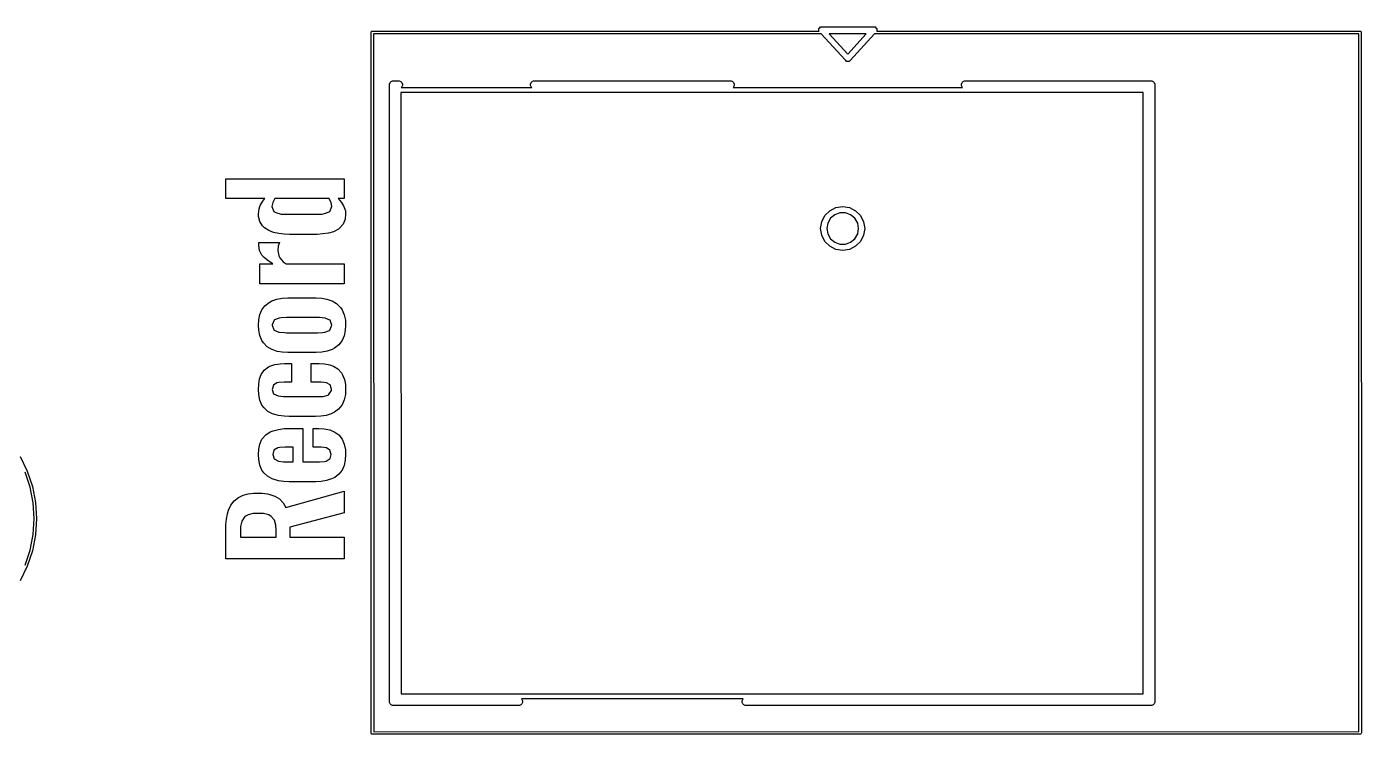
# Model space of a CAD drawing. Extents: x 3.64 to 7.25, y -5.16 to -3.02.
# Drawn here: x 6.247 to 7.253, y -5.162 to -4.63 of the extents above; entities that cross this region are included whole.
import ezdxf

# ---------------------------------------------------------------- set-up
doc = ezdxf.new("R2010")
doc.units = 0
doc.header["$MEASUREMENT"] = 0
doc.layers.add('BLACK', color=7, linetype='CONTINUOUS')

msp = doc.modelspace()

# ---------------------------------------------------------------- linework, layer by layer
at = {"layer": 'BLACK', "linetype": 'CONTINUOUS'}
for p, q in [((6.5069, -4.6339), (6.507, -4.6335)), ((6.507, -5.1618), (6.5069, -4.6339)), ((6.507, -4.6335), (6.5075, -4.6329)), ((6.5075, -4.6329), (6.8444, -4.6329)), ((6.8459, -4.6348), (6.5088, -4.6348)), ((6.5088, -4.6348), (6.5089, -5.1605)), ((6.8442, -4.6327), (6.8443, -4.6318)), ((6.8443, -4.6328), (6.8442, -4.6327)), ((6.8443, -4.6309), (6.845, -4.6303)), ((6.8443, -4.631), (6.8443, -4.6309)), ((6.8443, -4.6309), (6.8443, -4.6309)), ((6.8443, -4.6318), (6.8443, -4.631)), ((6.8443, -4.6329), (6.8443, -4.6328)), ((6.8443, -4.6328), (6.8443, -4.6328)), ((6.8444, -4.6329), (6.8443, -4.6329)), ((6.845, -4.6303), (6.8456, -4.6297)), ((6.8456, -4.6297), (6.8456, -4.6297)), ((6.8456, -4.6297), (6.8457, -4.6297)), ((6.8457, -4.6297), (6.8464, -4.6297)), ((6.864, -4.6544), (6.8459, -4.6348)), ((6.8464, -4.6297), (6.8858, -4.6295)), ((6.8521, -4.6348), (6.8662, -4.6502)), ((6.88, -4.6348), (6.8521, -4.6348)), ((6.8662, -4.6502), (6.88, -4.6348)), ((6.8861, -4.6348), (6.8679, -4.6551)), ((6.8858, -4.6295), (6.8865, -4.6297)), ((7.251, -4.6348), (6.8861, -4.6348)), ((6.8865, -4.6297), (6.8866, -4.6297)), ((6.8866, -4.6297), (6.8867, -4.6297)), ((6.8867, -4.6297), (6.8867, -4.6297)), ((6.8867, -4.6297), (6.8873, -4.6303)), ((6.8873, -4.6303), (6.888, -4.6309)), ((6.888, -4.6328), (6.8879, -4.6329)), ((6.8879, -4.6329), (7.252, -4.6329)), ((6.888, -4.6309), (6.888, -4.6309)), ((6.888, -4.6309), (6.888, -4.631)), ((6.888, -4.631), (6.888, -4.6318)), ((6.888, -4.6318), (6.888, -4.6327)), ((6.888, -4.6327), (6.888, -4.6327)), ((6.888, -4.6327), (6.888, -4.6328)), ((7.2511, -5.1604), (7.251, -4.6348)), ((7.252, -4.6329), (7.2523, -4.6329)), ((7.2523, -4.6329), (7.2529, -4.6335)), ((7.2529, -4.6335), (7.253, -5.1614)), ((6.864, -4.6546), (6.864, -4.6544)), ((6.8646, -4.6551), (6.864, -4.6546)), ((6.8651, -4.6557), (6.8646, -4.6551)), ((6.8679, -4.6551), (6.8671, -4.6557)), ((6.8653, -4.6557), (6.8651, -4.6557)), ((6.8661, -4.6557), (6.8653, -4.6558)), ((6.8653, -4.6558), (6.8653, -4.6557)), ((6.8669, -4.6558), (6.8661, -4.6557)), ((6.867, -4.6557), (6.8669, -4.6558)), ((6.8671, -4.6557), (6.867, -4.6557)), ((6.5207, -4.6727), (6.5212, -4.6716)), ((6.5207, -4.6732), (6.5207, -4.6727)), ((6.5207, -5.1384), (6.5207, -4.6732)), ((6.5212, -4.6716), (6.522, -4.6708)), ((6.522, -4.6708), (6.523, -4.6703)), ((6.523, -4.6703), (6.5276, -4.6703)), ((6.5276, -4.6703), (6.5281, -4.6703)), ((6.5281, -4.6703), (6.5292, -4.6708)), ((6.5292, -4.6708), (6.53, -4.6716)), ((6.53, -4.6749), (6.5295, -4.6753)), ((6.5295, -4.6753), (6.6279, -4.6753)), ((6.53, -4.6716), (6.5305, -4.6727)), ((6.5305, -4.6738), (6.53, -4.6749)), ((6.5305, -4.6727), (6.5305, -4.6738)), ((6.627, -4.6727), (6.6275, -4.6716)), ((6.627, -4.6738), (6.627, -4.6727)), ((6.6275, -4.6749), (6.627, -4.6738)), ((6.6275, -4.6716), (6.6283, -4.6708)), ((6.6279, -4.6753), (6.6275, -4.6749)), ((6.6283, -4.6708), (6.6293, -4.6703)), ((6.6293, -4.6703), (6.7776, -4.6703)), ((6.7776, -4.6703), (6.7781, -4.6703)), ((6.7781, -4.6703), (6.7792, -4.6708)), ((6.7792, -4.6708), (6.78, -4.6716)), ((6.78, -4.6749), (6.7796, -4.6753)), ((6.7796, -4.6753), (6.9526, -4.6752)), ((6.78, -4.6716), (6.7805, -4.6727)), ((6.7805, -4.6738), (6.78, -4.6749)), ((6.7805, -4.6727), (6.7805, -4.6738)), ((6.9518, -4.6727), (6.9523, -4.6716)), ((6.9518, -4.6738), (6.9518, -4.6727)), ((6.9523, -4.6749), (6.9518, -4.6738)), ((6.9523, -4.6716), (6.9531, -4.6708)), ((6.9526, -4.6752), (6.9523, -4.6749)), ((6.9531, -4.6708), (6.9541, -4.6703)), ((6.9541, -4.6703), (7.0945, -4.6703)), ((7.0945, -4.6703), (7.0951, -4.6703)), ((7.0951, -4.6703), (7.0961, -4.6708)), ((7.0961, -4.6708), (7.0969, -4.6716)), ((7.0969, -4.6716), (7.0974, -4.6727)), ((7.0974, -4.6727), (7.0974, -5.1378)), ((7.0886, -4.679), (6.5294, -4.6791)), ((6.5294, -4.6791), (6.5295, -5.132)), ((7.0887, -5.1319), (7.0886, -4.679)), ((6.3974, -4.759), (6.3974, -4.744)), ((6.3974, -4.744), (6.4867, -4.744)), ((6.4867, -4.744), (6.4867, -4.759)), ((6.4269, -4.759), (6.3974, -4.759)), ((6.4225, -4.7668), (6.4231, -4.765)), ((6.4231, -4.765), (6.4233, -4.7643)), ((6.4233, -4.7643), (6.4254, -4.7609)), ((6.4254, -4.7609), (6.4269, -4.759)), ((6.4328, -4.7619), (6.4322, -4.765)), ((6.4322, -4.765), (6.4337, -4.7686)), ((6.4343, -4.759), (6.4328, -4.7619)), ((6.4752, -4.759), (6.4343, -4.759)), ((6.4768, -4.7622), (6.4752, -4.759)), ((6.4758, -4.7686), (6.4773, -4.7649)), ((6.4773, -4.7649), (6.4768, -4.7622)), ((6.4867, -4.759), (6.4822, -4.759)), ((6.4822, -4.759), (6.4847, -4.7619)), ((6.4847, -4.7619), (6.4862, -4.7644)), ((6.4862, -4.7644), (6.4875, -4.7681)), ((6.8525, -4.7681), (6.8571, -4.7657)), ((6.8571, -4.7657), (6.8622, -4.7649)), ((6.8622, -4.7649), (6.8673, -4.7657)), ((6.8673, -4.7657), (6.8719, -4.7681)), ((6.422, -4.7707), (6.4225, -4.7668)), ((6.422, -4.7724), (6.422, -4.7707)), ((6.423, -4.7763), (6.422, -4.7724)), ((6.4337, -4.7686), (6.4351, -4.7695)), ((6.4351, -4.7695), (6.4391, -4.7706)), ((6.4391, -4.7706), (6.4423, -4.7708)), ((6.4423, -4.7708), (6.4661, -4.7708)), ((6.4661, -4.7708), (6.47, -4.7706)), ((6.47, -4.7706), (6.4718, -4.7703)), ((6.4718, -4.7703), (6.4754, -4.7689)), ((6.4754, -4.7689), (6.4758, -4.7686)), ((6.4873, -4.7744), (6.4858, -4.7782)), ((6.4877, -4.7704), (6.4873, -4.7744)), ((6.4875, -4.7681), (6.4877, -4.7704)), ((6.8465, -4.7764), (6.8488, -4.7718)), ((6.8488, -4.7718), (6.8525, -4.7681)), ((6.853, -4.7738), (6.8509, -4.7774)), ((6.8562, -4.7711), (6.853, -4.7738)), ((6.8601, -4.7697), (6.8562, -4.7711)), ((6.8643, -4.7697), (6.8601, -4.7697)), ((6.8682, -4.7711), (6.8643, -4.7697)), ((6.8714, -4.7738), (6.8682, -4.7711)), ((6.8735, -4.7774), (6.8714, -4.7738)), ((6.8719, -4.7681), (6.8756, -4.7718)), ((6.8756, -4.7718), (6.878, -4.7764)), ((6.4251, -4.7796), (6.423, -4.7763)), ((6.4266, -4.781), (6.4251, -4.7796)), ((6.4299, -4.783), (6.4266, -4.781)), ((6.4335, -4.7844), (6.4299, -4.783)), ((6.4373, -4.7852), (6.4335, -4.7844)), ((6.4414, -4.7857), (6.4373, -4.7852)), ((6.4454, -4.7859), (6.4414, -4.7857)), ((6.465, -4.7859), (6.4454, -4.7859)), ((6.4664, -4.7859), (6.465, -4.7859)), ((6.4705, -4.7856), (6.4664, -4.7859)), ((6.4747, -4.785), (6.4705, -4.7856)), ((6.4787, -4.7839), (6.4747, -4.785)), ((6.4823, -4.782), (6.4787, -4.7839)), ((6.4832, -4.7812), (6.4823, -4.782)), ((6.4858, -4.7782), (6.4832, -4.7812)), ((6.8456, -4.7815), (6.8465, -4.7764)), ((6.8465, -4.7866), (6.8456, -4.7815)), ((6.8509, -4.7774), (6.8502, -4.7815)), ((6.8502, -4.7815), (6.8509, -4.7856)), ((6.8509, -4.7856), (6.853, -4.7892)), ((6.8714, -4.7892), (6.8735, -4.7856)), ((6.8742, -4.7815), (6.8735, -4.7774)), ((6.8735, -4.7856), (6.8742, -4.7815)), ((6.878, -4.7764), (6.8788, -4.7815)), ((6.8788, -4.7815), (6.878, -4.7866)), ((6.4222, -4.7943), (6.4223, -4.7931)), ((6.4228, -4.7981), (6.4222, -4.7943)), ((6.4223, -4.7931), (6.4224, -4.792)), ((6.4224, -4.792), (6.4379, -4.792)), ((6.437, -4.7949), (6.4366, -4.7981)), ((6.4379, -4.792), (6.437, -4.7949)), ((6.8488, -4.7912), (6.8465, -4.7866)), ((6.8525, -4.7949), (6.8488, -4.7912)), ((6.8571, -4.7972), (6.8525, -4.7949)), ((6.853, -4.7892), (6.8562, -4.7919)), ((6.8562, -4.7919), (6.8601, -4.7933)), ((6.8601, -4.7933), (6.8643, -4.7933)), ((6.8643, -4.7933), (6.8682, -4.7919)), ((6.8719, -4.7949), (6.8673, -4.7972)), ((6.8682, -4.7919), (6.8714, -4.7892)), ((6.8756, -4.7912), (6.8719, -4.7949)), ((6.878, -4.7866), (6.8756, -4.7912)), ((6.4247, -4.8015), (6.4228, -4.7981)), ((6.4263, -4.8034), (6.4247, -4.8015)), ((6.4293, -4.8059), (6.4263, -4.8034)), ((6.4328, -4.8081), (6.4293, -4.8059)), ((6.4366, -4.7981), (6.4373, -4.802)), ((6.4373, -4.802), (6.4381, -4.8035)), ((6.4381, -4.8035), (6.4406, -4.8065)), ((6.8622, -4.7981), (6.8571, -4.7972)), ((6.8673, -4.7972), (6.8622, -4.7981)), ((6.423, -4.8231), (6.423, -4.8081)), ((6.423, -4.8081), (6.4328, -4.8081)), ((6.4406, -4.8065), (6.4428, -4.8081)), ((6.4428, -4.8081), (6.4867, -4.8081)), ((6.4867, -4.8081), (6.4867, -4.8231)), ((6.4867, -4.8231), (6.423, -4.8231)), ((6.4301, -4.8371), (6.4321, -4.836)), ((6.4321, -4.836), (6.4358, -4.8347)), ((6.4358, -4.8347), (6.4399, -4.8339)), ((6.4399, -4.8339), (6.4441, -4.8337)), ((6.4441, -4.8337), (6.4655, -4.8337)), ((6.4655, -4.8337), (6.4697, -4.8339)), ((6.4697, -4.8339), (6.4735, -4.8346)), ((6.4735, -4.8346), (6.4772, -4.8359)), ((6.4772, -4.8359), (6.4775, -4.836)), ((6.4775, -4.836), (6.4809, -4.838)), ((6.4222, -4.8502), (6.4231, -4.8462)), ((6.4231, -4.8462), (6.4246, -4.8428)), ((6.4246, -4.8428), (6.4268, -4.8397)), ((6.4268, -4.8397), (6.4301, -4.8371)), ((6.4809, -4.838), (6.4838, -4.8409)), ((6.4838, -4.8409), (6.4851, -4.8428)), ((6.4851, -4.8428), (6.4867, -4.8466)), ((6.4867, -4.8466), (6.4875, -4.8506)), ((6.422, -4.8542), (6.4222, -4.8502)), ((6.422, -4.8543), (6.422, -4.8542)), ((6.4222, -4.8581), (6.422, -4.8543)), ((6.4338, -4.8505), (6.4323, -4.8541)), ((6.4323, -4.8541), (6.4323, -4.8542)), ((6.4323, -4.8542), (6.4337, -4.8579)), ((6.4341, -4.8503), (6.4338, -4.8505)), ((6.4377, -4.8489), (6.4341, -4.8503)), ((6.4391, -4.8488), (6.4377, -4.8489)), ((6.4431, -4.8486), (6.4391, -4.8488)), ((6.4665, -4.8486), (6.4431, -4.8486)), ((6.468, -4.8486), (6.4665, -4.8486)), ((6.472, -4.8489), (6.468, -4.8486)), ((6.4723, -4.849), (6.472, -4.8489)), ((6.4759, -4.8505), (6.4723, -4.849)), ((6.476, -4.8506), (6.4759, -4.8505)), ((6.4759, -4.858), (6.4773, -4.8544)), ((6.4773, -4.8542), (6.476, -4.8506)), ((6.4773, -4.8544), (6.4773, -4.8542)), ((6.4877, -4.8543), (6.4874, -4.8584)), ((6.4875, -4.8506), (6.4877, -4.8543)), ((6.423, -4.8621), (6.4222, -4.8581)), ((6.4246, -4.8658), (6.423, -4.8621)), ((6.4258, -4.8677), (6.4246, -4.8658)), ((6.4337, -4.8579), (6.4338, -4.858)), ((6.4338, -4.858), (6.4374, -4.8595)), ((6.4374, -4.8595), (6.4377, -4.8596)), ((6.4377, -4.8596), (6.4417, -4.8599)), ((6.4417, -4.8599), (6.4431, -4.86)), ((6.4431, -4.86), (6.4665, -4.86)), ((6.4665, -4.86), (6.4704, -4.8598)), ((6.4704, -4.8598), (6.472, -4.8596)), ((6.472, -4.8596), (6.4756, -4.8582)), ((6.4756, -4.8582), (6.4759, -4.858)), ((6.4851, -4.8658), (6.4826, -4.8691)), ((6.4866, -4.8624), (6.4851, -4.8658)), ((6.4874, -4.8584), (6.4866, -4.8624)), ((6.4287, -4.8706), (6.4258, -4.8677)), ((6.4321, -4.8726), (6.4287, -4.8706)), ((6.4324, -4.8727), (6.4321, -4.8726)), ((6.4361, -4.874), (6.4324, -4.8727)), ((6.4399, -4.8746), (6.4361, -4.874)), ((6.4441, -4.8748), (6.4399, -4.8746)), ((6.4655, -4.8748), (6.4441, -4.8748)), ((6.4697, -4.8746), (6.4655, -4.8748)), ((6.4739, -4.8739), (6.4697, -4.8746)), ((6.4775, -4.8726), (6.4739, -4.8739)), ((6.4793, -4.8717), (6.4775, -4.8726)), ((6.4826, -4.8691), (6.4793, -4.8717)), ((6.4264, -4.8881), (6.4296, -4.8857)), ((6.4296, -4.8857), (6.4306, -4.8851)), ((6.4306, -4.8851), (6.4345, -4.8839)), ((6.4345, -4.8839), (6.4384, -4.8833)), ((6.4384, -4.8833), (6.4416, -4.8832)), ((6.4416, -4.8832), (6.4469, -4.8832)), ((6.4469, -4.8832), (6.4469, -4.8973)), ((6.4617, -4.8973), (6.4617, -4.8832)), ((6.4617, -4.8832), (6.4677, -4.8832)), ((6.4677, -4.8832), (6.4719, -4.8834)), ((6.4719, -4.8834), (6.4759, -4.8842)), ((6.4759, -4.8842), (6.4786, -4.8852)), ((6.4786, -4.8852), (6.4819, -4.8872)), ((6.4222, -4.8987), (6.4229, -4.8948)), ((6.4229, -4.8948), (6.4241, -4.8915)), ((6.4241, -4.8915), (6.4264, -4.8881)), ((6.4819, -4.8872), (6.4847, -4.8903)), ((6.4847, -4.8903), (6.4854, -4.8916)), ((6.4854, -4.8916), (6.4868, -4.8952)), ((6.4868, -4.8952), (6.4875, -4.8991)), ((6.422, -4.9027), (6.4222, -4.8987)), ((6.4222, -4.9066), (6.422, -4.9027)), ((6.423, -4.9107), (6.4222, -4.9066)), ((6.4333, -4.8995), (6.4324, -4.9027)), ((6.4324, -4.9027), (6.4335, -4.9059)), ((6.436, -4.8978), (6.4333, -4.8995)), ((6.4335, -4.9059), (6.4369, -4.9076)), ((6.4374, -4.8975), (6.436, -4.8978)), ((6.4413, -4.8973), (6.4374, -4.8975)), ((6.4469, -4.8973), (6.4413, -4.8973)), ((6.4685, -4.8973), (6.4617, -4.8973)), ((6.4693, -4.8973), (6.4685, -4.8973)), ((6.4732, -4.8977), (6.4693, -4.8973)), ((6.4761, -4.8992), (6.4732, -4.8977)), ((6.4745, -4.907), (6.4749, -4.9068)), ((6.4749, -4.9068), (6.477, -4.9034)), ((6.4771, -4.9026), (6.4761, -4.8992)), ((6.477, -4.9034), (6.4771, -4.9026)), ((6.4875, -4.9066), (6.4867, -4.9104)), ((6.4875, -4.8991), (6.4877, -4.9027)), ((6.4877, -4.9027), (6.4875, -4.9066)), ((6.4247, -4.9145), (6.423, -4.9107)), ((6.4263, -4.9166), (6.4247, -4.9145)), ((6.4291, -4.9192), (6.4263, -4.9166)), ((6.4369, -4.9076), (6.4409, -4.908)), ((6.4409, -4.908), (6.4433, -4.9081)), ((6.4433, -4.9081), (6.4666, -4.9081)), ((6.4666, -4.9081), (6.4707, -4.9079)), ((6.4707, -4.9079), (6.4745, -4.907)), ((6.4849, -4.9145), (6.4824, -4.9175)), ((6.485, -4.9143), (6.4849, -4.9145)), ((6.4867, -4.9104), (6.485, -4.9143)), ((6.4327, -4.921), (6.4291, -4.9192)), ((6.4333, -4.9213), (6.4327, -4.921)), ((6.4372, -4.9224), (6.4333, -4.9213)), ((6.4413, -4.9229), (6.4372, -4.9224)), ((6.4452, -4.9231), (6.4413, -4.9229)), ((6.4644, -4.9231), (6.4452, -4.9231)), ((6.4649, -4.9231), (6.4644, -4.9231)), ((6.4691, -4.9228), (6.4649, -4.9231)), ((6.473, -4.9222), (6.4691, -4.9228)), ((6.4768, -4.921), (6.473, -4.9222)), ((6.4793, -4.9199), (6.4768, -4.921)), ((6.4824, -4.9175), (6.4793, -4.9199)), ((6.4248, -4.9399), (6.4276, -4.9368)), ((6.4276, -4.9368), (6.4309, -4.9347)), ((6.4309, -4.9347), (6.4332, -4.9338)), ((6.4332, -4.9338), (6.4372, -4.9328)), ((6.4372, -4.9328), (6.4413, -4.9322)), ((6.4413, -4.9322), (6.4455, -4.932)), ((6.4455, -4.932), (6.4464, -4.932)), ((6.4464, -4.932), (6.4555, -4.932)), ((6.4555, -4.932), (6.4555, -4.9573)), ((6.4633, -4.9461), (6.4633, -4.9321)), ((6.4633, -4.9321), (6.4676, -4.9321)), ((6.4676, -4.9321), (6.4716, -4.9323)), ((6.4716, -4.9323), (6.4757, -4.9332)), ((6.4757, -4.9332), (6.4796, -4.9348)), ((6.4796, -4.9348), (6.4825, -4.937)), ((6.4825, -4.937), (6.485, -4.9401)), ((6.4222, -4.9477), (6.423, -4.9439)), ((6.423, -4.9439), (6.4247, -4.9401)), ((6.4247, -4.9401), (6.4248, -4.9399)), ((6.4367, -4.9467), (6.4337, -4.9484)), ((6.4381, -4.9464), (6.4367, -4.9467)), ((6.442, -4.9461), (6.4381, -4.9464)), ((6.4481, -4.9461), (6.442, -4.9461)), ((6.4481, -4.9573), (6.4481, -4.9461)), ((6.4686, -4.9461), (6.4633, -4.9461)), ((6.4693, -4.9461), (6.4686, -4.9461)), ((6.4732, -4.9467), (6.4693, -4.9461)), ((6.4759, -4.9484), (6.4732, -4.9467)), ((6.485, -4.9401), (6.4867, -4.944)), ((6.4867, -4.944), (6.4875, -4.9482)), ((6.2424, -4.9532), (6.2478, -4.9642)), ((6.422, -4.9517), (6.4222, -4.9477)), ((6.422, -4.9518), (6.422, -4.9517)), ((6.4222, -4.9555), (6.422, -4.9518)), ((6.423, -4.9596), (6.4222, -4.9555)), ((6.4337, -4.9484), (6.4328, -4.9518)), ((6.4328, -4.9518), (6.4338, -4.955)), ((6.4338, -4.955), (6.4371, -4.9568)), ((6.4371, -4.9568), (6.441, -4.9573)), ((6.468, -4.9573), (6.4719, -4.957)), ((6.4719, -4.957), (6.4731, -4.9567)), ((6.4731, -4.9567), (6.476, -4.9548)), ((6.4769, -4.9516), (6.4759, -4.9484)), ((6.476, -4.9548), (6.4769, -4.9516)), ((6.4874, -4.9559), (6.4865, -4.96)), ((6.4877, -4.9517), (6.4874, -4.9559)), ((6.4875, -4.9482), (6.4877, -4.9517)), ((6.25, -4.9763), (6.2462, -4.9649)), ((6.2478, -4.9642), (6.2517, -4.9758)), ((6.4246, -4.9634), (6.423, -4.9596)), ((6.4261, -4.9655), (6.4246, -4.9634)), ((6.4289, -4.9681), (6.4261, -4.9655)), ((6.441, -4.9573), (6.4437, -4.9573)), ((6.4437, -4.9573), (6.4481, -4.9573)), ((6.4555, -4.9573), (6.468, -4.9573)), ((6.4826, -4.9665), (6.4795, -4.9689)), ((6.485, -4.9634), (6.4826, -4.9665)), ((6.4865, -4.96), (6.485, -4.9634)), ((6.2524, -4.988), (6.25, -4.9763)), ((6.2517, -4.9758), (6.2541, -4.9878)), ((6.4324, -4.9701), (6.4289, -4.9681)), ((6.4331, -4.9703), (6.4324, -4.9701)), ((6.4371, -4.9715), (6.4331, -4.9703)), ((6.4411, -4.9721), (6.4371, -4.9715)), ((6.4452, -4.9722), (6.4411, -4.9721)), ((6.4644, -4.9722), (6.4452, -4.9722)), ((6.4653, -4.9722), (6.4644, -4.9722)), ((6.4692, -4.972), (6.4653, -4.9722)), ((6.4732, -4.9713), (6.4692, -4.972)), ((6.477, -4.9701), (6.4732, -4.9713)), ((6.4795, -4.9689), (6.477, -4.9701)), ((6.4012, -4.9899), (6.4037, -4.9866)), ((6.4037, -4.9866), (6.4069, -4.9841)), ((6.4069, -4.9841), (6.4105, -4.9823)), ((6.4105, -4.9823), (6.4143, -4.9813)), ((6.4143, -4.9813), (6.4183, -4.9809)), ((6.4183, -4.9809), (6.421, -4.9808)), ((6.421, -4.9808), (6.4249, -4.9809)), ((6.4249, -4.9809), (6.4288, -4.9814)), ((6.4288, -4.9814), (6.4307, -4.9818)), ((6.4307, -4.9818), (6.4344, -4.983)), ((6.4344, -4.983), (6.4378, -4.985)), ((6.4378, -4.985), (6.438, -4.9852)), ((6.438, -4.9852), (6.4407, -4.988)), ((6.4427, -4.9917), (6.4867, -4.9792)), ((6.4867, -4.9792), (6.4867, -4.9956)), ((6.2531, -5), (6.2524, -4.988)), ((6.2541, -4.9878), (6.2549, -5)), ((6.3979, -5.0005), (6.3987, -4.9964)), ((6.3987, -4.9964), (6.3995, -4.9935)), ((6.3995, -4.9935), (6.4012, -4.9899)), ((6.4143, -4.9972), (6.4119, -4.9985)), ((6.4181, -4.9962), (6.4143, -4.9972)), ((6.422, -4.996), (6.4181, -4.9962)), ((6.4258, -4.9962), (6.422, -4.996)), ((6.4298, -4.9972), (6.4258, -4.9962)), ((6.4316, -4.9983), (6.4298, -4.9972)), ((6.4407, -4.988), (6.4426, -4.9915)), ((6.4426, -4.9915), (6.4427, -4.9917)), ((6.4867, -4.9956), (6.4458, -5.0064)), ((6.2524, -5.012), (6.2531, -5)), ((6.2549, -5), (6.2541, -5.0122)), ((6.3974, -5.0079), (6.3975, -5.0044)), ((6.3975, -5.0044), (6.3979, -5.0005)), ((6.4086, -5.0058), (6.4085, -5.0079)), ((6.4095, -5.0018), (6.4086, -5.0058)), ((6.4119, -4.9985), (6.4095, -5.0018)), ((6.4342, -5.0012), (6.4316, -4.9983)), ((6.4352, -5.0048), (6.4342, -5.0012)), ((6.4355, -5.0088), (6.4352, -5.0048)), ((6.4458, -5.0064), (6.4458, -5.0139)), ((6.25, -5.0237), (6.2524, -5.012)), ((6.2541, -5.0122), (6.2517, -5.0242)), ((6.3974, -5.0088), (6.3974, -5.0079)), ((6.3974, -5.0302), (6.3974, -5.0088)), ((6.4085, -5.0079), (6.4085, -5.0139)), ((6.4085, -5.0139), (6.4355, -5.0139)), ((6.4355, -5.0139), (6.4355, -5.0088)), ((6.4458, -5.0139), (6.4867, -5.0139)), ((6.4867, -5.0139), (6.4867, -5.0302)), ((6.2462, -5.0351), (6.25, -5.0237)), ((6.2517, -5.0242), (6.2478, -5.0358)), ((6.2478, -5.0358), (6.2424, -5.0468)), ((6.4867, -5.0302), (6.3974, -5.0302)), ((6.5295, -5.132), (7.0887, -5.1319)), ((6.7873, -5.1358), (6.6202, -5.1358)), ((6.6202, -5.1358), (6.6206, -5.1362)), ((6.6206, -5.1362), (6.621, -5.1372)), ((6.621, -5.1372), (6.621, -5.1384)), ((6.7865, -5.1372), (6.7869, -5.1362)), ((6.7865, -5.1384), (6.7865, -5.1372)), ((6.7869, -5.1362), (6.7873, -5.1358)), ((7.0974, -5.1378), (7.0974, -5.1384)), ((6.5212, -5.1394), (6.5207, -5.1384)), ((6.522, -5.1403), (6.5212, -5.1394)), ((6.523, -5.1407), (6.522, -5.1403)), ((6.5236, -5.1407), (6.523, -5.1407)), ((6.6187, -5.1407), (6.5236, -5.1407)), ((6.6198, -5.1403), (6.6187, -5.1407)), ((6.6206, -5.1394), (6.6198, -5.1403)), ((6.621, -5.1384), (6.6206, -5.1394)), ((6.7869, -5.1394), (6.7865, -5.1384)), ((6.7877, -5.1403), (6.7869, -5.1394)), ((6.7888, -5.1407), (6.7877, -5.1403)), ((6.7894, -5.1407), (6.7888, -5.1407)), ((7.0951, -5.1407), (6.7894, -5.1407)), ((7.0961, -5.1403), (7.0951, -5.1407)), ((7.0969, -5.1394), (7.0961, -5.1403)), ((7.0974, -5.1384), (7.0969, -5.1394)), ((6.5075, -5.1623), (6.507, -5.1618)), ((6.5079, -5.1624), (6.5075, -5.1623)), ((7.2523, -5.1623), (6.5079, -5.1624)), ((6.5089, -5.1605), (7.2511, -5.1604)), ((7.2529, -5.1618), (7.2523, -5.1623)), ((7.253, -5.1614), (7.2529, -5.1618))]:
    msp.add_line(p, q, dxfattribs=at)

doc.saveas('drawing.dxf')
